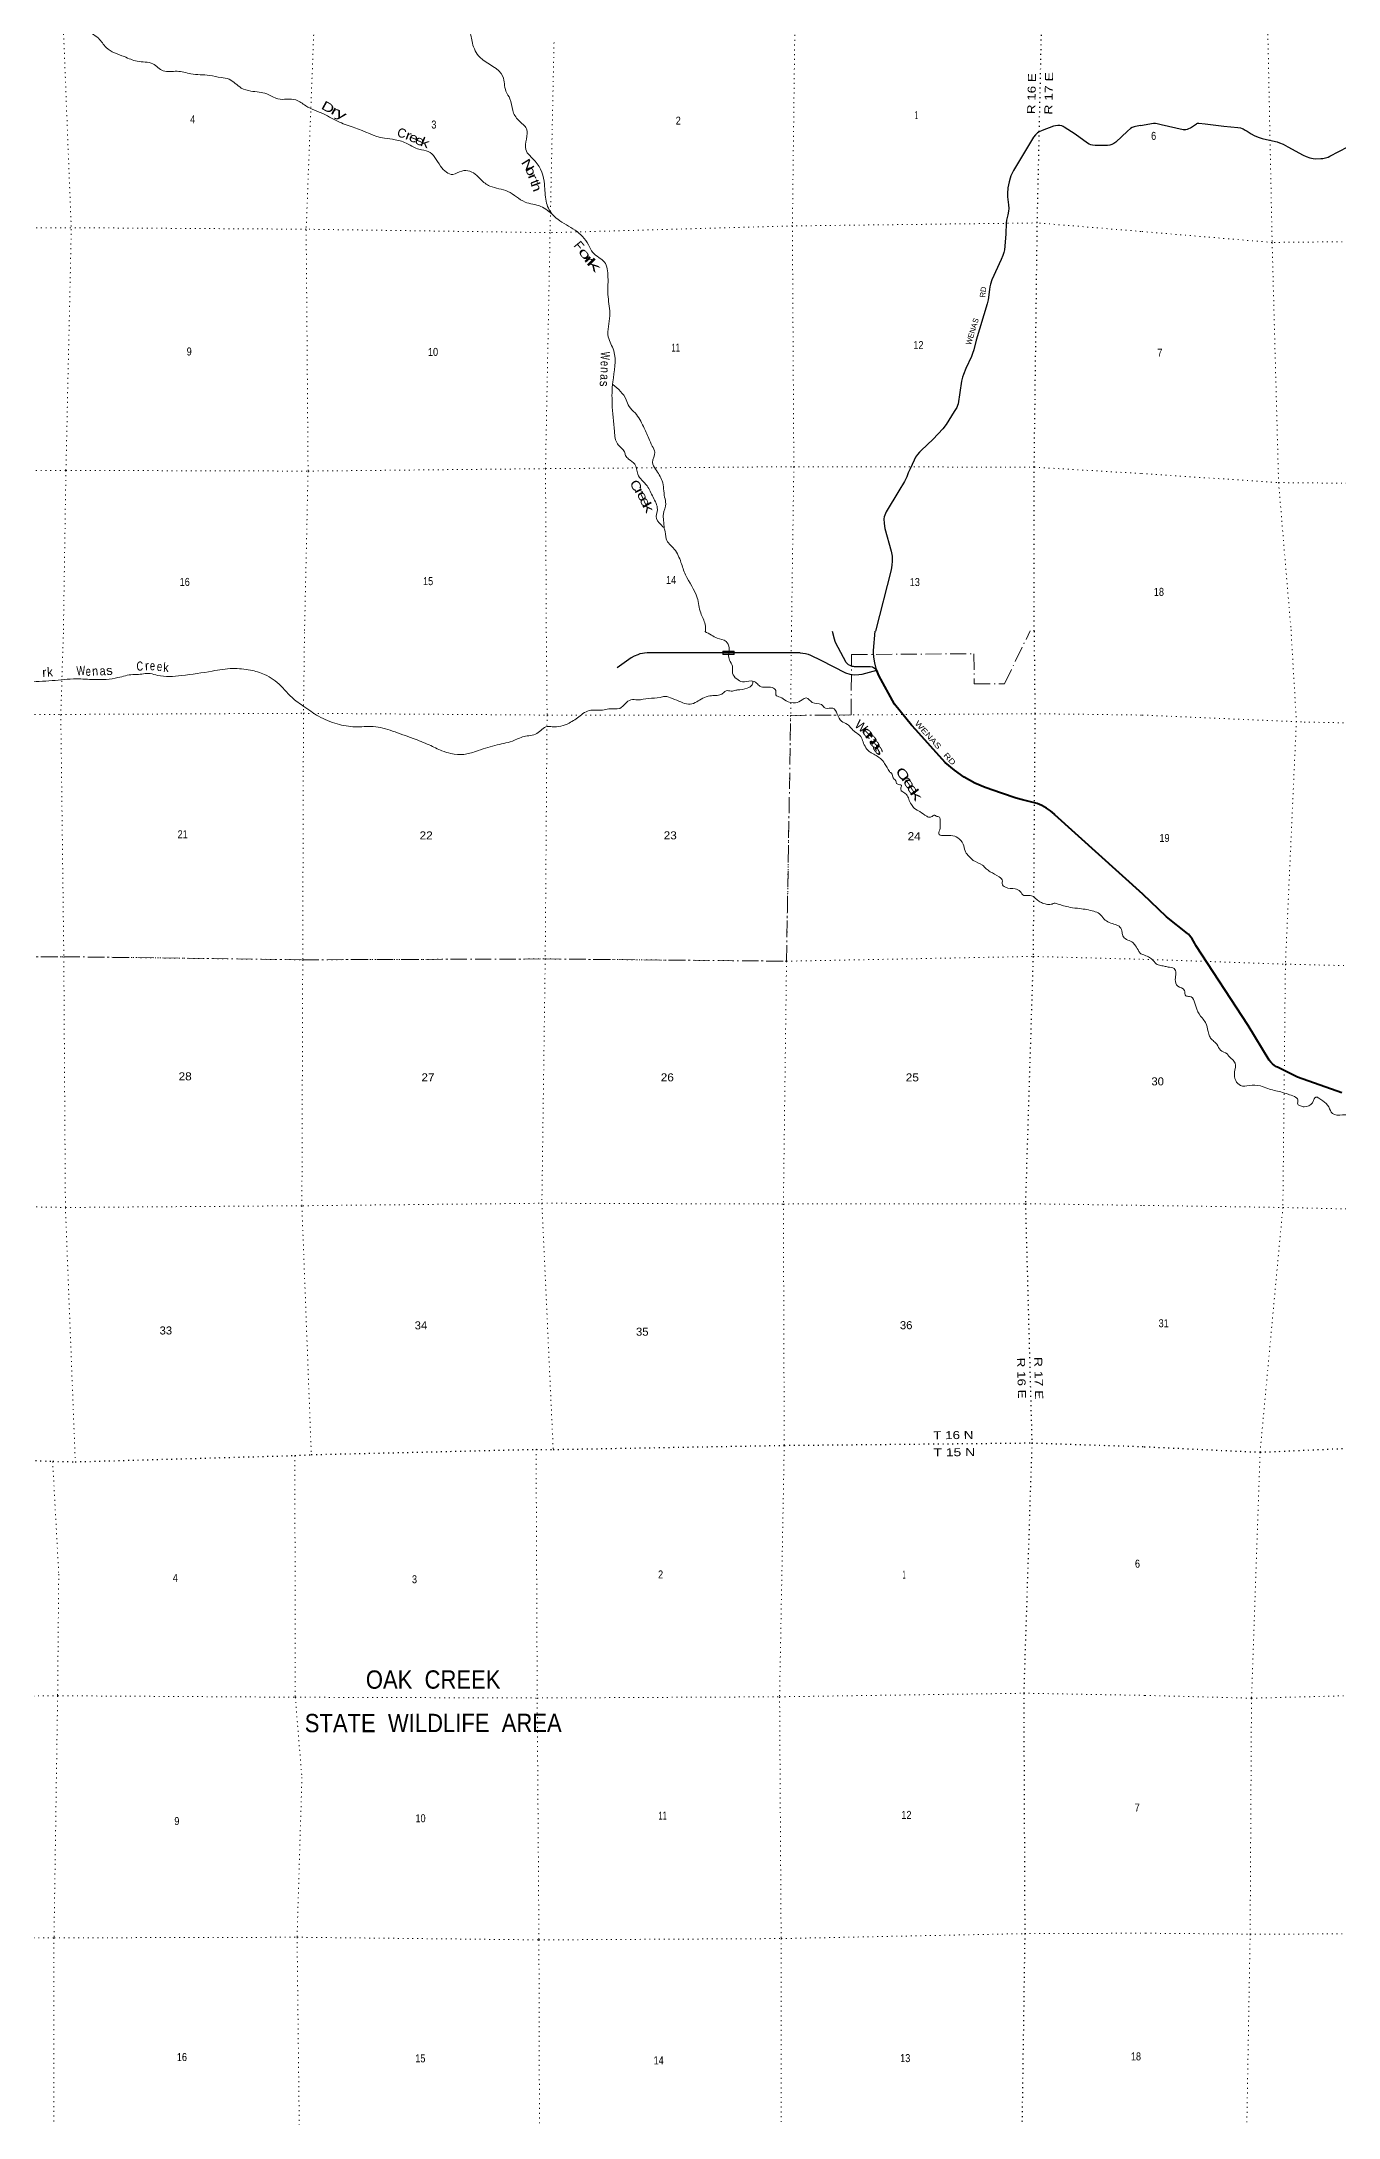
# Model space of a CAD drawing. Header units: feet. Extents: x -6 to 252658, y -374658 to -170635.
# Drawn here: x 38724 to 67084, y -261526 to -216133 of the extents above; entities that cross this region are included whole.
import ezdxf
from ezdxf.enums import TextEntityAlignment as Align

# ---------------------------------------------------------------- set-up
doc = ezdxf.new("R2010")
doc.units = ezdxf.units.FT
doc.header["$LTSCALE"] = 70
doc.linetypes.add('DOT_DASHED', pattern=[7.7, 5, -1.2, 0.3, -1.2])
doc.linetypes.add('DOTTED', pattern=[1.5, 0.3, -1.2])
for name, color, linetype, lineweight in [('26', 7, 'Continuous', 40), ('27', 7, 'Continuous', 13), ('29', 7, 'Continuous', 25), ('30', 7, 'Continuous', 13), ('31', 7, 'Continuous', 13), ('39', 7, 'Continuous', 13), ('44', 7, 'DOT_DASHED', 13), ('6', 7, 'DOTTED', 25), ('7', 7, 'DOTTED', 13)]:
    doc.layers.add(name, color=color, linetype=linetype, lineweight=lineweight)
doc.layers.add('41', color=7, linetype='Continuous')

msp = doc.modelspace()

# ---------------------------------------------------------------- linework, layer by layer
at = {"layer": '26'}
for points in [[(62803.94, -234779.7), (60884.92, -233040.17), (60875.17, -233030.75), (60789.87, -232957.5), (60697.38, -232893.58), (60598.72, -232839.67), (60494.96, -232796.37), (60174.77, -232714.78), (60037.48, -232679.32), (59715.37, -232570.11), (59360.61, -232442.59), (59134.12, -232346.64), (58901.94, -232219.29), (58684.34, -232068.37), (58483.71, -231895.54), (57840.4, -231181.55), (57748.79, -231082.53), (57375.29, -230622.79), (57036.15, -229996.56), (57019.06, -229959.54), (56990.92, -229885.49)], [(65571.1, -238409.26), (65106.88, -237646.98), (63964.28, -235896.04), (63944.61, -235856.79), (63882.73, -235752.55), (63828.91, -235680.35), (63807.51, -235651.64), (63785.28, -235634.4), (63322.06, -235275.28), (62803.94, -234779.7)], [(67157.95, -239118.6), (66185.83, -238780.76), (65752.74, -238563.36), (65729.73, -238550.96), (65684.71, -238521.98), (65642.97, -238488.45), (65604.96, -238450.73), (65571.1, -238409.26)]]:
    msp.add_lwpolyline(points, dxfattribs=at)
at = {"layer": '29'}
for points in [[(62757.69, -217967.01), (62641.97, -217988.43), (62616.61, -217994.51), (62575.1, -218010.18), (62534.98, -218035.27), (62470.15, -218093.38), (62213.44, -218335.27), (62173.91, -218363.1), (62125.44, -218384.85), (62086.99, -218396.56), (62030.77, -218404.06), (61763.62, -218408.71), (61708.37, -218402.41), (61671.6, -218390.7), (61631.48, -218375.65), (61592.8, -218356.83), (61325.31, -218160.41), (61089.03, -218003.47), (61062.28, -217988.41), (61037.76, -217978.11), (60988.73, -217970.01), (60947.35, -217970.28), (60895.12, -217975.03), (60848.96, -217986.6), (60602.04, -218077.66), (60539.06, -218108.84), (60503.71, -218132.18), (60457.16, -218175.75), (60417.49, -218222.87), (59978.81, -218949.77), (59920.57, -219070.62), (59902.18, -219117.45), (59882.82, -219201.34), (59857.04, -219334.9), (59849.1, -219454.77), (59848.69, -219528.93), (59869.61, -219702.04), (59872.93, -219780.67), (59867.91, -219840.88), (59853.91, -219923.26), (59826.12, -220036.58), (59816.06, -220106.32), (59812.43, -220337.57), (59790.79, -220605.04), (59780.16, -220686.41), (59765.11, -220743.28), (59741.71, -220815.21), (59706.92, -220900.82), (59506.8, -221343.65), (59473.42, -221438.27), (59460.05, -221496.81), (59450.92, -221556.92), (59421.17, -221782.19), (59404.06, -221867.31), (59161.53, -222665.51), (59110.69, -222871.74), (59083.68, -222951.21), (59058.87, -223018.93), (58933.59, -223283.34), (58882.52, -223414.52), (58862.46, -223471.39), (58841.66, -223563.04), (58805.91, -223804.41), (58768.17, -224053.83), (58756.33, -224094.46), (58736.27, -224132.93), (58678.07, -224224.96), (58505.58, -224505.93), (58435.65, -224599.52), (58221.11, -224829.25), (57956.38, -225073.17), (57921.35, -225112.28), (57877.89, -225165.8), (57836.1, -225224.34), (57802.07, -225286.67), (57714.91, -225474.41), (57674.79, -225566.41), (57643.03, -225648.37), (57591.94, -225753.65), (57473.77, -225955), (57195.34, -226414.1), (57162.43, -226492.23), (57150.73, -226525.68), (57144.05, -226572.51), (57147.39, -226671.2), (57163.82, -226780.13), (57301.25, -227278.47), (57322.08, -227386.26), (57325.42, -227429.75), (57323.72, -227495.57), (57317.07, -227583.64), (57301.94, -227684.63), (56963.11, -229024.63)], [(62757.69, -217967.01), (63039.4, -217918.81), (63082.43, -217917.67), (63118.65, -217922.67), (63210.32, -217944.04), (63685.65, -218057.63), (63702.51, -218059.5), (63710.94, -218060.45), (63727.32, -218059.92), (63743.72, -218058.26), (63782.75, -218047.95), (63814.91, -218035.76), (63845.19, -218021.71), (63869.7, -218008.89), (63979.76, -217930.79), (63989.44, -217924.23), (64001.82, -217919.71), (64010.05, -217918.61), (64028.47, -217919.54), (64168.66, -217932.9), (64574.86, -217980.46)], [(64574.86, -217980.46), (64881.15, -218009.21), (64940.69, -218023.29), (64977.31, -218034.2), (65001.04, -218044.2), (65042.26, -218067.94), (65083.74, -218094.92), (65174.64, -218152.92), (65242.97, -218188.58), (65324.51, -218221.65), (65416.1, -218249.99), (65643.78, -218307.77)], [(65643.78, -218307.77), (65739.77, -218329.75), (65796.37, -218346.5), (65870.9, -218377.23), (65979.69, -218436.01), (66308.2, -218621.26), (66378.58, -218650.28), (66454.76, -218676.52), (66533.44, -218691.52), (66591.91, -218696.16), (66698.29, -218694.02), (66744.5, -218689.02), (66798.76, -218676.96), (66855.65, -218657.78), (66894.37, -218641.53), (67289.72, -218439.08), (67416.4, -218381.6), (67496.33, -218354.11), (67582.51, -218334.96), (68190.31, -218219.82)], [(56989.44, -229881.59), (56934.23, -229837.75), (56915.22, -229824.32), (56891.16, -229815.37), (56845.85, -229807.53), (56768.1, -229804.18), (56499.59, -229804.18), (56476.66, -229801.94), (56453.17, -229797.46), (56403.38, -229779.55), (56372.62, -229765), (56353.6, -229750.45), (56320.59, -229710.15), (56087.89, -229275.86), (56077.84, -229254.6), (56061.04, -229204.23), (56023.01, -229031.85)], [(56990.92, -229885.49), (56974.42, -229842.07), (56942.31, -229720.58), (56923.07, -229596.41), (56918.15, -229495.9), (56916.92, -229470.9), (56919.07, -229445.9), (56955.27, -229024.65)], [(51966.48, -229498.91), (51907.11, -229504.2), (51864.6, -229510.91), (51806.42, -229524.34), (51765.03, -229540.02), (51683.36, -229573.59), (51617.36, -229611.66), (51313.06, -229831.04)], [(55313.84, -229501.26), (53871.49, -229500.25), (51966.48, -229498.91)], [(55313.84, -229501.26), (55374.13, -229508.68), (55430.07, -229517.63), (55490.48, -229531.07), (55536.35, -229548.97), (55764.57, -229660.9), (56301.57, -229938.48), (56401.14, -229969.83), (56447.58, -229975.43), (56507.42, -229978.78), (56595.81, -229976.55), (56668.52, -229965.35), (56989.44, -229881.59)]]:
    msp.add_lwpolyline(points, dxfattribs=at)
at = {"layer": '31'}
for p, q in [((53620.71, -229463.96), (53870.71, -229463.14)), ((53870.71, -229463.14), (53870.95, -229538.14))]:
    msp.add_line(p, q, dxfattribs=at)
msp.add_lwpolyline([(53870.95, -229538.14), (53620.95, -229538.96), (53620.71, -229463.96)], dxfattribs=at)
msp.add_lwpolyline([(53628.72, -229471.93), (53628.92, -229530.93), (53862.92, -229530.17), (53862.74, -229471.16)], close=True, dxfattribs=at)
at = {"layer": '39'}
for points in [[(40065.08, -207533.03), (40354.28, -207710.45), (40822.1, -208063.13), (41037.01, -208190.15), (41149.23, -208379.41), (41265.49, -208560.62), (41412.28, -208564.84), (41554.99, -208597.21), (41842.05, -208836.99), (42233.8, -209024.61), (42617.47, -209224.28), (42800.25, -209327.12), (43029.03, -209554.76), (43320.3, -209704.01), (43589.3, -209931.7), (43949.12, -209994.54), (44296.59, -210198.19), (44511.59, -210278.95), (44784.59, -210516.7), (44975.18, -210734.22), (45141.82, -210863.19), (45294, -211175.21), (45530.78, -211420.96), (45813.26, -211936.34), (46247.09, -212194.42), (46515.99, -212464.35), (46718.48, -212762.36), (46798.49, -212969.67), (46932.35, -213392.32), (47070.53, -213670.12), (47088.31, -213825.05), (47198.5, -214020.33), (47284.46, -214269.9), (47336.17, -214547.59), (47472.17, -214905.86), (47586.07, -215256.05), (47690.23, -215453.34), (47846.69, -215642.65), (48079.43, -215900.46), (48147.25, -216166.1), (48309.49, -216478.13), (48813.36, -216899.26), (48879.07, -217217.2), (48967.2, -217386.3), (49027, -217639.86), (49153.25, -217853.27), (49329.82, -218042.61), (49312.8, -218493.22), (49521.41, -218751), (49721.46, -219252.18), (49756.89, -219626.41), (49889.03, -219906.22), (50011.46, -220019.04), (50391.04, -220256.93), (50681.96, -220575.17), (50780.14, -220748.31), (51031.08, -220955.86), (51110.84, -221281.86), (51113.97, -221716.4), (51149.31, -222128.85), (51118.19, -222591.51), (51236.21, -222893.42), (51216.71, -223573.36), (51201.65, -224052.13), (51250.66, -224661.75), (51318.48, -224931.41), (51470.94, -225106.64), (51496.93, -225183.12), (51561.12, -225261.66), (51695.62, -225372.49), (51763.54, -225591.85), (51964.1, -225847.61), (52096.31, -226097.24), (52190.27, -226364.93), (52169.74, -226566.07), (52312.16, -226741.28), (52348.24, -226795.65), (52381.99, -227008.94), (52558.49, -227230.46), (52706.7, -227522.36), (52804.67, -227792.06), (53061.03, -228295.34), (53138.77, -228627.38), (53234.78, -228878.97), (53242.25, -229041.25)], [(33733.86, -212803.34), (34016.86, -213067.25), (34245.51, -213357.25), (34417.81, -213663.26), (34853.48, -214005.84), (35177.05, -214094.78), (35582.92, -214260.29), (36039.24, -214335.33), (36569.64, -214571.41), (36744.3, -214708.44), (36979.48, -214757.04), (37451.87, -214842.16), (37777.12, -215096.08), (38033.94, -215374.04), (38423.81, -215495.26), (38767.59, -215539.98), (39165.54, -215641.1), (39651.69, -215879.13), (39971.05, -216062.63), (40137.54, -216264.02), (40535.29, -216463.72), (40814.6, -216564.68), (41158.36, -216619.45), (41383.26, -216772.64), (41686.89, -216783.11), (41988.42, -216837.83), (42400.58, -216874.59), (42653.86, -216921.2), (42826.72, -216957.64), (43091.77, -217149.11), (43302.78, -217215.78), (43650.54, -217278.61), (43891.63, -217385.55), (44287.73, -217410.22), (44500.63, -217537.25), (44890.37, -217716.81), (45239.9, -217896.32), (45577.49, -218017.48), (46220.51, -218247.67), (46459.74, -218280.18), (46727.01, -218369.05), (46978.13, -218490.09), (47179.12, -218536.63), (47449.94, -218856.86), (47721.04, -219038.28), (47912.23, -218964.1), (48243.83, -219059.09), (48330.12, -219149.74), (48528.9, -219292.83), (48922.8, -219412.05), (49296.35, -219641.89), (49640.03, -219736.9), (49919.49, -219940.21)], [(51214.84, -223633.22), (51509.5, -223964.03), (51571.54, -224110.97), (51701.95, -224253.97), (51884.33, -224551.95), (52000.43, -224809.61), (52078.51, -224978.7), (52136.54, -225115.57), (52083.8, -225334.78), (52147.85, -225483.73), (52296.12, -225741.43), (52349.69, -226095.57), (52373.52, -226240.45), (52322.79, -226461.67), (52326.51, -226606.52), (52339.03, -226780.43)], [(53230.03, -229035.05), (53373.47, -229110.44), (53498.64, -229177.68), (53694.19, -229250.32), (53761.76, -229392.46), (53746.47, -229539.25)], [(53746.38, -229538.24), (53766.15, -229657.79), (53833.65, -229791.88), (53833.03, -229946.69), (53926.56, -230070.5), (54051.72, -230135.72), (54240.39, -230113.94), (54359.37, -230163.14), (54432.31, -230230.84), (54555.06, -230251.86), (54703.82, -230260.59), (54778.71, -230322.25), (54781.58, -230418.72), (54876.48, -230470.14), (55003.75, -230547.41), (55209.09, -230591.82), (55355.19, -230528.2), (55445.24, -230487.19), (55578.7, -230582.5), (55776.03, -230631), (55865.15, -230710.62), (56023.87, -230709.21), (56123.5, -230841.01), (56219.31, -230994.95), (56344.52, -231066.21), (56510.72, -231227.57), (56638.22, -231330.98), (56687.47, -231445.13), (56846.24, -231674.91), (56868.47, -231688.78), (57072.52, -231813.62), (57159.86, -231919.39), (57267.94, -232097.35), (57286.2, -232117.29), (57300.36, -232127.22), (57367.86, -232261.31), (57408.37, -232297.14), (57410.66, -232329.29), (57447.22, -232373.19), (57527.8, -232396.6), (57512.45, -232477.15), (57638.09, -232596.65), (57687.24, -232700.75), (57744.56, -232818.86), (57807.56, -232898.71), (57932.78, -232971.98), (58080.36, -233073.19), (58162.91, -233092.56), (58232.91, -233055.75), (58254.95, -233049.52), (58285.27, -233069.36), (58357.79, -233090.83), (58370.82, -233199.27), (58374.03, -233333.94), (58344.98, -233454.82), (58610.53, -233492.66), (58759.69, -233545.61), (58877.45, -233683.28), (58918.95, -233829.67), (58980.05, -233921.6), (59097.64, -234039.17), (59297.47, -234141.93), (59378.53, -234219.61), (59467.52, -234285.16), (59663.43, -234398.01), (59736.58, -234489.83), (59727.02, -234544.2), (59802.09, -234625.96), (60013.37, -234660.26), (60124.37, -234715.56), (60203.51, -234803.31), (60231.68, -234807.08), (60372.35, -234809.85), (60532.16, -234931.06), (60612.88, -234970.55), (60723.65, -234999.72), (60822.04, -234992.81), (60868.1, -234976.32), (60954.67, -234995.65), (61069.49, -235028.8), (61214.49, -235065.71), (61427.7, -235091.96), (61733.63, -235151.55), (61854.66, -235204.76), (61954.13, -235318.46), (62210.41, -235442.83)], [(31396.29, -230343.12), (31540.18, -230318.15), (31733.73, -230392.82), (31965.98, -230525.45), (32212.36, -230665.99), (32402.6, -230819.1), (32687.26, -230971.36), (32975.06, -231025.09), (33332.67, -231021.9), (33685.81, -230968.5), (34024.73, -230897.13), (34364.29, -230898.12), (34591.31, -230896.1), (34755.44, -230826.29), (34981.67, -230735.81), (35300.55, -230670.65), (35565.8, -230674.32), (35998.45, -230748.87), (36313.29, -230681.73), (36521.51, -230599.46), (36819.46, -230440), (36999.68, -230372.05), (37328.75, -230322.88), (37774.11, -230246.54), (38018.78, -230196.11), (38398.06, -230144.49), (38954.28, -230107.37), (39486.39, -230070.46), (39870.26, -230083.12), (40396.3, -230042.25), (40721.19, -229975.02), (40809.59, -229974.24), (41100.74, -229953.55), (41261.83, -229992.32), (41788.27, -229995.67), (42458.48, -229899.24), (42904.02, -229843), (43292.13, -229879.75), (43602.38, -229973.48), (43958.23, -230221.61), (44290.72, -230554.38), (44440.3, -230655.58), (44781.92, -230885.74), (45189.28, -231053), (45583.68, -231119.85), (45977.42, -231112.32), (46398.23, -231211.1), (46847.72, -231371.95), (47200.6, -231513.55), (47481.03, -231641.73), (47676.46, -231702.31), (47959.94, -231721.9), (48222.55, -231655.23), (48639.3, -231524.86), (49020.19, -231428.99), (49274.47, -231330.23), (49557.15, -231261.37), (49778.83, -231110.62), (49891.4, -231117.66), (50260.37, -231035.97), (50500.07, -230879.04), (50631.85, -230787.4), (50768.16, -230752), (50989.18, -230752.05), (51129.57, -230724.66), (51368.58, -230714.49), (51492.19, -230606.84), (51610.02, -230527.38), (51758.71, -230528.07), (51999.52, -230495.77), (52250.47, -230473.43), (52352.75, -230452.42), (52521.96, -230501.17), (52703.44, -230573.94), (52868.64, -230622.72), (53019.03, -230589.22), (53146.92, -230511.68), (53299.07, -230450.02), (53443.58, -230432.65), (53553.98, -230421.61), (53635.94, -230374.64), (53691.78, -230327.91), (53806.39, -230336.94), (53906.66, -230315.94), (53942.78, -230311.6), (54157.41, -230271.49), (54263.22, -230196.16), (54280.89, -230125.65)], [(62210.41, -235442.83), (62305.32, -235496.27), (62352.58, -235612.45), (62379.54, -235706.7), (62478.65, -235780.2), (62589.65, -235835.5), (62644.51, -235903.36), (62721.98, -236029.33), (62764.66, -236083.23), (62807.61, -236096.36)], [(62807.61, -236096.36), (62874.74, -236123.82), (62975.47, -236175.69), (63058.28, -236257.8), (63116.84, -236313.87), (63221.46, -236341.59), (63273.74, -236351.43), (63356.21, -236371.19), (63488.95, -236400.8), (63527.7, -236505.22), (63514.4, -236644.04), (63571.43, -236786.6), (63714.57, -236880.52), (63745.37, -237001.06), (63825.79, -237012.79), (63984.02, -237293.69), (64101.58, -237484.25), (64176.47, -237586.5), (64231.78, -237781.35), (64246.14, -237835.59), (64288.82, -237925.91), (64361.52, -237996), (64424.15, -238060.09), (64503.21, -238190.49), (64646.28, -238270.33), (64700.87, -238334.46), (64757.41, -238388.53), (64824.18, -238474.73), (64811.18, -238667.85), (64836.29, -238850.75), (64943.36, -238960.92), (65132.2, -238962.14), (65375.3, -238969.17), (65538.34, -239026.81), (65819.98, -239102.06), (65980.96, -239151.67), (66121.86, -239203.37), (66196.6, -239277.47), (66195.1, -239369.98), (66255.57, -239407.94), (66332, -239425.72), (66512.33, -239340.5), (66546.08, -239267.96), (66591.98, -239213.47), (66656.41, -239239.35), (66741.1, -239297.31), (66870.39, -239429.51), (66949.51, -239569.96), (67172.68, -239605.22), (67347.54, -239622.59), (67559.4, -239792.65), (67702.49, -239876.52), (67902.03, -239998.37), (68008.85, -240062.28), (68087.86, -240182.62), (68203.1, -240316.88), (68474.63, -240378.09), (68703.94, -240433.45), (68885.7, -240609.66), (68978.66, -240709.83), (69092.19, -240898.4), (69183.84, -241127.29), (69254.94, -241269.78), (69365.88, -241353.78), (69597.39, -241443.32), (69718.55, -241557.45), (69716.54, -241557.45), (69764.87, -241579.38), (69902.43, -241753.77), (70064.68, -242034.65), (70202.61, -242275.41), (70408.74, -242499.79), (70564.42, -242682.15), (70675.71, -242828.5), (70820.71, -242894.26), (70903.2, -242918.05), (71108.88, -243059.98), (71399.38, -243284.01), (71661.89, -243530.28), (71805.37, -243686.55), (72033.36, -243866.6), (72209.23, -244066.98), (72382.59, -244176.87), (72658.49, -244302.41), (72837.53, -244347.92), (72999.19, -244522.21), (73166.41, -244610.01), (73395.98, -244713.63), (73382.47, -244814.24), (73471.48, -244926.49), (73685.24, -245076.43)], [(31436.75, -259986.29), (31563.25, -260043.46), (31647.89, -260070.85), (31768.88, -260120.03), (31917.76, -260142.83), (32072.82, -260181.65), (32225.76, -260208.44), (32358.7, -260245.45), (32463.46, -260276.68), (32572.29, -260313.91), (32665.17, -260365.35), (32762.35, -260446.91), (32780.55, -260460.82), (32792.84, -260486.85), (32835.64, -260554.82), (32951.4, -260692.51), (33042.76, -260798.24), (33136.17, -260907.98), (33239.71, -261027.68), (33355.47, -261165.37), (33432.98, -261295.35), (33500.72, -261455.58), (33572.08, -261571.55), (33665.61, -261695.36), (33724.99, -261819.47), (33762.32, -261949.81), (33787.62, -262082.27), (33804.83, -262208.77), (33817.55, -262283.05), (33820.3, -262365.45), (33817.16, -262463.98), (33785.81, -262552.72), (33751.19, -262725.92), (33738.82, -262915.01), (33726.4, -263098.06), (33721.81, -263258.93), (33734.46, -263325.16), (33735.09, -263395.52), (33730.9, -263600.62), (33766.94, -263811.39), (33849.21, -264023.75), (33927.3, -264218.07), (34035.36, -264394.02), (34108.5, -264483.83), (34151.07, -264525.67), (34252.08, -264587.09), (34296.57, -264618.86), (34363.35, -264672.55), (34614.4, -264885.42), (34889.23, -265061.9), (34943.82, -265099.61), (35073.24, -265192.95), (35182.59, -265288.47), (35388.81, -265431.38), (35599.18, -265588.33), (35656.02, -265654.16), (35769.54, -265765.73), (35858.93, -265875.51), (36063.35, -266042.56), (36144.18, -266094.11), (36178.79, -266144.06), (36312.41, -266257.46), (36498.21, -266364.37), (36687.57, -266418.97), (36929.52, -266513.31), (37171.41, -266601.63), (37463.54, -266689.49), (37653.52, -266814.45), (37806.87, -266887.47), (37924.87, -267051.27), (37974.1, -267163.42), (37979.23, -267288.01), (37982.81, -267462.88), (38005.77, -267559.18), (38048.72, -267643.23), (38190.07, -267722.39), (38268.73, -267755.86), (38493.96, -267777.98), (38713.38, -267824.28), (38820, -267839.41), (38962.77, -267852.21), (39278.21, -267851.41), (39462.95, -267839.71), (39533.2, -267831.05), (39740.07, -267823.17), (39925.14, -267847.66), (40132.68, -267914.16), (40304.3, -268007.12), (40486, -268104.01), (40683.46, -268166.59)]]:
    msp.add_spline(points, degree=3, dxfattribs=at)
at = {"layer": '44'}
msp.add_lwpolyline([(31404.4, -236589.39), (33881.32, -236197.77), (39211.27, -236144.26), (44435.82, -236212.32), (49737.94, -236193.23), (55014.57, -236242.73), (55105.07, -230868.17), (56425.22, -230858.9), (56437.83, -229538.77), (59111.95, -229519.99), (59118.59, -230179.96), (59778.58, -230175.33), (60344.4, -229015.96)], dxfattribs=at)
at = {"layer": '6'}
for points in [[(60427.04, -229025.5), (60430.93, -225440.49), (60498.26, -220099.45), (60596.45, -215607.94)], [(60427.04, -229025.5), (60445.21, -230830.66), (60406.35, -236138.41), (60237.77, -241545.83), (60379.04, -246775.59), (60201.02, -252249.43), (60223.98, -257506.38), (60145.39, -262864.74), (60190.15, -268177.9), (60189.41, -268230.06), (60142.78, -273568.04), (60161.41, -274790.18)], [(31418.98, -247187.55), (33681.1, -247045.57), (34185.03, -247002.88), (38972.52, -247177.36), (39462.87, -247189.07), (44263.65, -247051.82), (44623.13, -247032.53), (49538.62, -246916.38), (49912.35, -246919.08), (54964.71, -246829.85), (60379.04, -246775.59), (62837.17, -246858.53)], [(62837.17, -246858.53), (65369.15, -246979.48), (70791.61, -246733.6), (76079.21, -246804.04), (81493.14, -246833.73), (86848.81, -246861.65), (92224.46, -246871.38), (91995.88, -246869.41)]]:
    msp.add_lwpolyline(points, dxfattribs=at)
at = {"layer": '7'}
for points in [[(65531.63, -215550.73), (65633.03, -220526.3), (65774.35, -225777.33), (66046, -229000.16)], [(39198.68, -215752.21), (39375.25, -220234.15), (39257.77, -225510.76), (39202.09, -229061.77)], [(44679.49, -215879.18), (44511.11, -220251.08), (44552.5, -225525.88), (44474.9, -229052.4)], [(55198.34, -215674.54), (55143.04, -220164.71), (55174.39, -225433.47), (55122.7, -229022.48)], [(49930.54, -216156.78), (49843.95, -220312.53), (49744.82, -225472.47), (49762.33, -229044.1)], [(62764.07, -220285.46), (60498.26, -220099.45), (55143.04, -220164.71), (49843.95, -220312.53), (44511.14, -220237), (39361.23, -220203.96), (34028.27, -220202.86), (31382.51, -220678.81)], [(92332.41, -220781.24), (87022.33, -220699.73), (81669.45, -220649.85), (76310.48, -220583.89), (70947.34, -220469.66), (65633.03, -220526.3), (62764.07, -220285.46)], [(31389.8, -225976.21), (33981.1, -225515.77), (39257.77, -225510.76), (44552.5, -225525.88), (49744.82, -225472.47), (55172.39, -225429.44), (60430.93, -225440.49), (62778.63, -225579.92)], [(62778.63, -225579.92), (65774.35, -225777.33), (71072.9, -225829.39), (76413.85, -225925.58), (81763.03, -226076.08), (87085.82, -226158.24), (92327.83, -226029.35)], [(39202.09, -229061.77), (39145.75, -230847.49), (39211.27, -236144.26), (39246.31, -241628.27), (39462.87, -247189.07)], [(44474.9, -229052.4), (44451.84, -230822.34), (44435.82, -236212.32), (44417.73, -241596.28), (44623.13, -247032.53)], [(49762.33, -229044.1), (49778.6, -230861.34), (49737.94, -236193.23), (49665.23, -241535.47), (49912.35, -246910.08)], [(55122.7, -229022.48), (55105.07, -230868.17), (55014.57, -236242.73), (54946, -241552.05), (54964.71, -246829.85), (54863.25, -252327.13), (54896.53, -257614.14), (54898.01, -262939.63), (54947.27, -268216.44), (54894.52, -273544.43), (54901.58, -274801.42)], [(66046, -229000.16), (66163.1, -230997.83), (65923.13, -236308.19), (65868.03, -241627.82), (65369.15, -246979.48), (65181.79, -252357.99), (65151.91, -257516.63), (65058.84, -262872.62), (65058.06, -268208.12), (65081.82, -273468.14), (65072.74, -274774.79)], [(31397.16, -231321.08), (34058.59, -230864.66), (39145.75, -230847.49), (44451.84, -230822.34), (49778.6, -230861.34), (55105.07, -230868.17), (60445.21, -230830.66), (62793.16, -230860.95)], [(62793.16, -230860.95), (66333.89, -231013.57), (71217.88, -231105.44), (76499.53, -231189.98), (81830.51, -231477.44), (86996.61, -231371.4), (88211.16, -231331.66), (92315.68, -231319.03)], [(31404.4, -236589.39), (33881.32, -236197.77), (39211.27, -236144.26), (44435.82, -236212.32), (49737.94, -236193.23), (55014.57, -236242.73), (60406.35, -236138.41), (62807.86, -236201.41)], [(62807.86, -236201.41), (65923.13, -236308.19), (71231.12, -236432.84), (76512.79, -236521.4), (81774.34, -236604.01), (86975.54, -236670.78), (92288.88, -236672.73)], [(31411.67, -241878.47), (33991.28, -241522.29), (39246.31, -241628.27), (44440.54, -241589.73), (49665.23, -241535.47), (54946, -241552.05), (60237.77, -241545.83), (62822.66, -241582.22)], [(62822.66, -241582.22), (65868.03, -241627.82), (71093.66, -241752.82), (76377.87, -241573.89), (81658.65, -241499.55), (86946.11, -241909.87), (92285.54, -241907.69)], [(49538.62, -246916.38), (49563.2, -252354.24), (49600.52, -257643.22), (49615.79, -262938.43), (49723.21, -268202.67), (49617.63, -273464.78), (49645.73, -274813.54)], [(38967.96, -247180.23), (39100.55, -249645.78), (39076.16, -252307.75), (38996.99, -257601.79), (38989.84, -262861.01), (39039.12, -267740.56)], [(44263.65, -247051.82), (44272.8, -252337.03), (44418.26, -254089.34), (44311.77, -257585.79), (44373.12, -262826.38), (44517.76, -268249.03), (44483.88, -272473.36)], [(31426.06, -252342.54), (33712.64, -252362.75), (39080.72, -252304.88), (44272.8, -252337.03), (49563.2, -252354.24), (54863.25, -252327.13), (60201.02, -252249.43), (62852.13, -252297.05)], [(62852.13, -252297.05), (65181.79, -252357.99), (70488.35, -252223.21), (75781.07, -252128.71), (81100.42, -252128.63), (86534.33, -252138.12), (91721.11, -252140.6), (94278.04, -252186.59)], [(31433.3, -257600.57), (33719.59, -257625.86), (39001.55, -257598.92), (44311.77, -257585.79), (49600.52, -257643.22), (54896.53, -257614.14), (60223.98, -257506.38), (62866.44, -257497.22)], [(62866.44, -257497.22), (65151.91, -257516.63), (70445.1, -257506.6), (75776.6, -257524.56), (81077.65, -257484.33), (86425.04, -257468.04), (87778.41, -257404.8)]]:
    msp.add_lwpolyline(points, dxfattribs=at)

# ---------------------------------------------------------------- texts
at = {"layer": '27', "width": 1.3}
msp.add_text('WENAS   RD', height=120, rotation=312.019, dxfattribs=at).set_placement((57808.65, -231049.47))
at = {"layer": '30', "width": 0.9}
msp.add_text('RD', height=120, rotation=82.477, dxfattribs=at).set_placement((59355.7, -221736.14))
at = {"layer": '30'}
msp.add_text('WENAS', height=120, rotation=73.099, dxfattribs=at).set_placement((59045.51, -222782))
at = {"layer": '41'}
for s, rotation, width, p in [('D', 331.334, 1.4, (44940.28, -217657.19)), ('r', 331.942, 1.6, (45094.45, -217735.39)), ('y', 330.218, 1.6, (45231.74, -217805.31)), ('r', 340.731, 1.3, (46719.05, -218278.32)), ('e', 337.731, 1.25, (46825.66, -218325.73)), ('e', 333.799, 1.35, (46955.73, -218389.19)), ('k', 338.657, 1.4, (47075.49, -218435.71)), ('N', 301.719, 1.4, (49274.13, -218888.69)), ('o', 295.815, 1.35, (49334.84, -219004.45)), ('r', 293.029, 1.45, (49378.75, -219129.01)), ('t', 291.367, 1.15, (49420.57, -219237.75)), ('h', 290.203, 1.3, (49453.58, -219347.25)), ('o', 309.785, 1.8, (50530.19, -220834.07)), ('r', 310.888, 2.1, (50630.65, -220971.37)), ('k', 314.78, 2.3, (50730.75, -221088.19)), ('e', 268.29, 0.75, (50948.94, -223172.09)), ('n', 268.29, 0.85, (50949.18, -223312.7)), ('W', 268.424, 0.7, (50953.14, -223001.3)), ('s', 268.181, 0.95, (50932.02, -223612.52)), ('a', 268.29, 0.85, (50942.55, -223467.54)), ('C', 296.057, 1.25, (51632.81, -225885.56)), ('r', 296.474, 1.55, (51713.3, -226009.56)), ('e', 296.474, 1.4, (51780.99, -226115.61)), ('e', 295.771, 1.35, (51837.8, -226237.4)), ('k', 298.879, 1.65, (51903.21, -226367.19)), ('C', 1.081, 0.75, (40875.04, -229889.6)), ('k', 3.979, 0.95, (38914.76, -230017.69)), ('W', 3.957, 0.75, (39591.26, -229987.88)), ('e', 358.555, 0.75, (39744.84, -230002.18)), ('n', 3.882, 0.9, (39901.58, -229997.09)), ('a', 4.241, 0.9, (40066.04, -229991.72)), ('s', 6.273, 1.05, (40218.03, -229983.1)), ('e', 358.59, 0.75, (41148.61, -229880.93)), ('e', 356.26, 0.8, (41299.35, -229896.78)), ('k', 357.475, 0.9, (41441.99, -229918.24)), ('e', 315.44, 2.05, (56735.03, -231319.54)), ('n', 312.748, 2.05, (56813.14, -231424.44)), ('a', 310.619, 1.95, (56891.29, -231548.58)), ('s', 307.619, 2, (56952.78, -231664.16)), ('C', 307.247, 1.5, (57472.86, -232207.83)), ('r', 305.038, 1.85, (57557.74, -232312.82)), ('e', 305.038, 1.65, (57620.3, -232413.95)), ('e', 305.038, 1.65, (57696.64, -232538.06)), ('k', 305.038, 1.85, (57768.65, -232659.53))]:
    msp.add_text(s, height=200, rotation=rotation, dxfattribs=dict(at, width=width)).set_placement(p, align=Align.CENTER)
for s, rotation, p in [('C', 343.438, (46575.27, -218230.02)), ('F', 309.404, (50401.12, -220660.41)), ('r', 3.796, (38790, -230026.93)), ('r', 4.452, (41036.25, -229880.75)), ('W', 319.222, (56581, -231180))]:
    msp.add_text(s, height=200, rotation=rotation, dxfattribs=at).set_placement(p, align=Align.CENTER)
at = {"layer": '44', "width": 0.9}
for s, p in [('OAK  CREEK', (47287.74, -252149.66)), ('STATE  WILDLIFE  AREA', (47288.79, -253099.65))]:
    msp.add_text(s, height=400, rotation=0.063, dxfattribs=at).set_placement(p, align=Align.CENTER)
at = {"layer": '6'}
for s, rotation, width, p in [('R 16 E', 88.748, 1.25, (60450.56, -217722.16)), ('R 17 E', 88.748, 1.3, (60825.06, -217733.03)), ('R 16 E', 271.547, 1.25, (60053.68, -244915.24)), ('R 17 E', 271.547, 1.3, (60428.37, -244898.39)), ('T 16 N', 0.574, 1.25, (58223.8, -246697.18)), ('T 15 N', 0.574, 1.3, (58227.77, -247072.16))]:
    msp.add_text(s, height=175, rotation=rotation, dxfattribs=dict(at, width=width)).set_placement(p)
at = {"layer": '7'}
for s, width, p in [('4', 0.85, (41974.59, -217920.18)), ('3', 0.85, (47248.53, -218035.8)), ('2', 0.85, (52591.58, -217950.28)), ('1', 0.4, (57819.44, -217829.96)), ('6', 0.85, (62987.37, -218282.81)), ('9', 0.85, (41898.05, -222997.61)), ('10', 0.85, (47174.07, -223007.33)), ('11', 0.65, (52499.03, -222913.21)), ('12', 0.85, (57787.77, -222857.68)), ('7', 0.85, (63121.7, -223026.85)), ('16', 0.85, (41744.83, -228036.83)), ('15', 0.85, (47067.04, -228019.76)), ('14', 0.85, (52379.95, -227994.68)), ('13', 0.85, (57708.8, -228040.02)), ('18', 0.85, (63047.12, -228253.83)), ('21', 0.85, (41699.43, -233555.11)), ('22', 1.1, (46991.16, -233579.78)), ('23', 1.1, (52328.79, -233578.32)), ('24', 1.1, (57662.72, -233596.54)), ('19', 0.85, (63169.19, -233636.13)), ('28', 1.1, (41721.67, -238847.31)), ('27', 1.1, (47030.86, -238870.23)), ('26', 1.1, (52264.18, -238870)), ('25', 1.1, (57621.92, -238870.95)), ('30', 1.05, (62993.84, -238958.12)), ('34', 1.05, (46883.87, -244293.69)), ('36', 1.05, (57494.06, -244289.77)), ('31', 0.85, (63150.89, -244246.84)), ('33', 1.05, (41305.47, -244404.61)), ('35', 1.05, (51723.54, -244431.76)), ('4', 0.85, (41594.46, -249814.99)), ('2', 0.85, (52205.46, -249739.76)), ('1', 0.4, (57553.84, -249741.02)), ('6', 0.85, (62633.39, -249504.77)), ('6', 0.85, (62633.39, -249504.77)), ('3', 0.85, (46824.7, -249844.79)), ('9', 0.85, (41628.01, -255132.15)), ('10', 0.85, (46901.54, -255070.85)), ('11', 0.65, (52213.01, -255014.12)), ('12', 0.85, (57525.87, -254997.98)), ('7', 0.85, (62627.5, -254838.64)), ('7', 0.85, (62627.5, -254838.64)), ('18', 0.85, (62544.92, -260278.72)), ('16', 0.85, (41683.45, -260292.74)), ('15', 0.85, (46896.2, -260320.99)), ('14', 0.85, (52107.51, -260365.65)), ('13', 0.85, (57499.98, -260315.51))]:
    msp.add_text(s, height=175, dxfattribs=dict(at, width=width)).set_placement(p)

doc.saveas('drawing.dxf')
